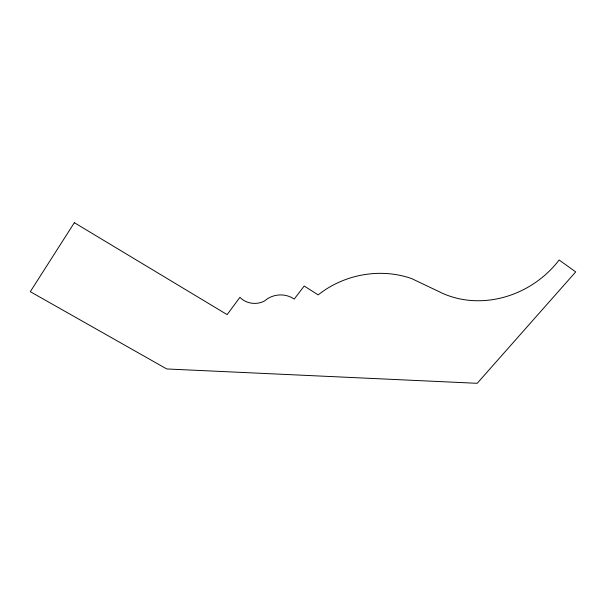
<?xml version="1.0" encoding="UTF-8"?>
<svg xmlns="http://www.w3.org/2000/svg" width="606" height="606" viewBox="0 0 606 606"><rect width="100%" height="100%" fill="white"/><g stroke="black" fill="none" stroke-linecap="round" stroke-linejoin="round"><path stroke-width="0.91" d="M74.356 222.69L30.3 291.683L166.748 368.956L477.195 383.31L575.7 271.897L559.149 259.997A94.036 83.757 -34.8 0 1 438.623 291.433L411.603 278.578A88.938 77.795 -14.5 0 0 318.195 294.88L304.197 286.017L294.205 299.091A22.361 20.165 -4.4 0 0 264.716 300.887A19.763 18.089 -0.3 0 1 239.908 297.334L227.144 314.628L74.356 222.69"/></g></svg>
